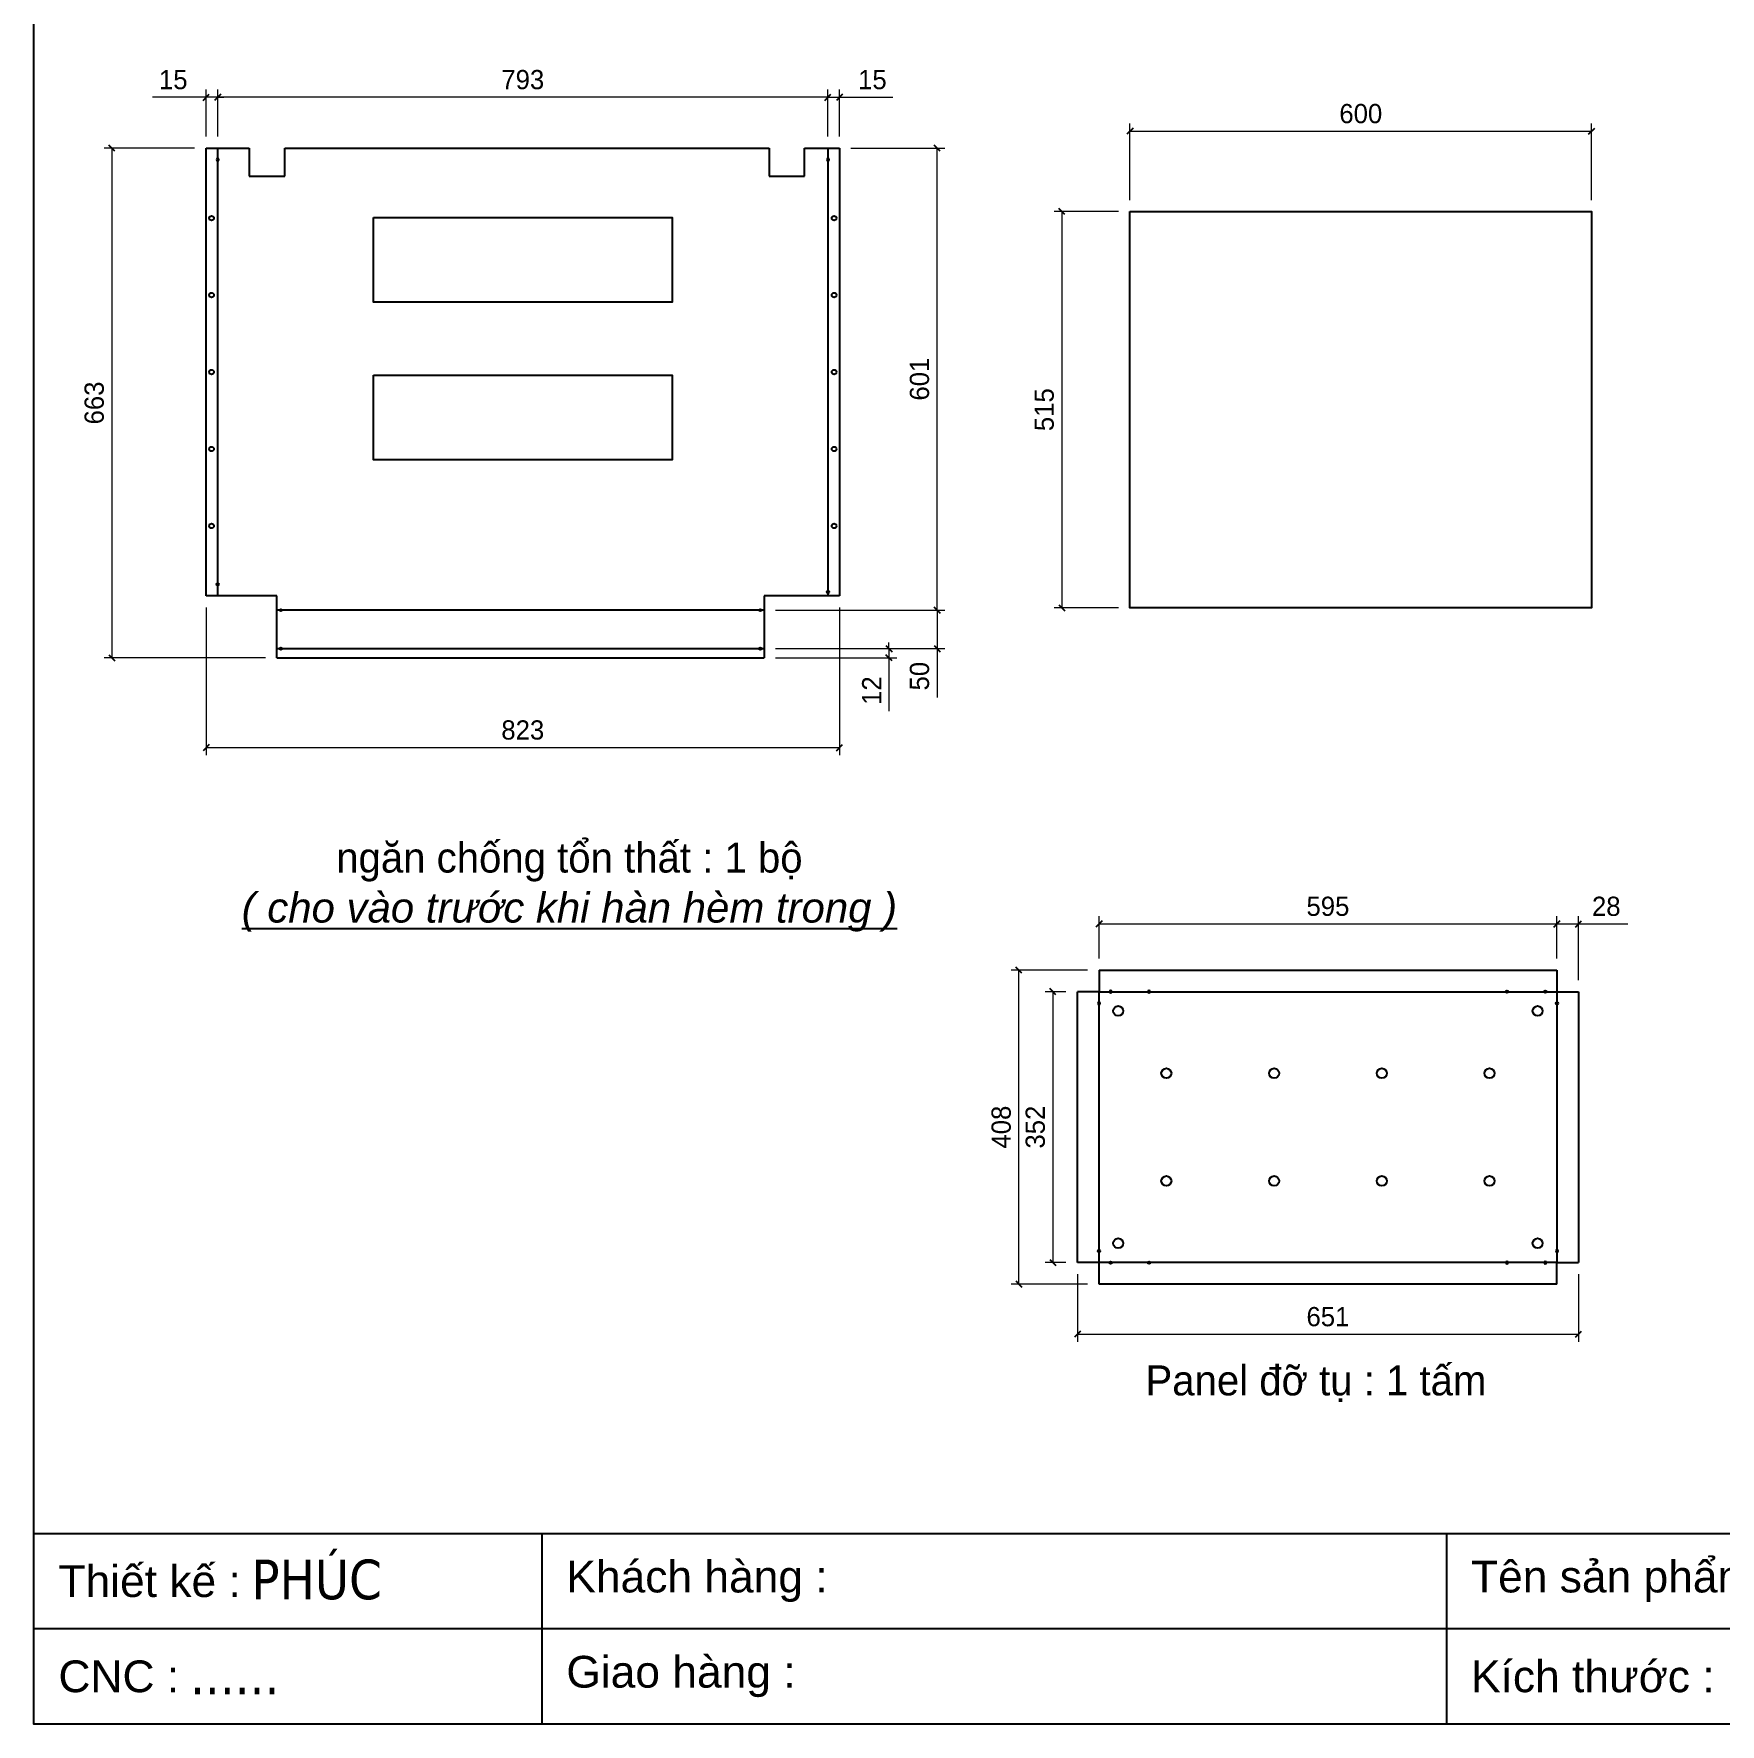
# Model space of a CAD drawing. Header units: millimetres. Extents: x 0 to 6126, y 0 to 4331.
# Drawn here: x 0 to 2191, y 0 to 2197 of the extents above; entities that cross this region are included whole.
import ezdxf
from ezdxf.enums import TextEntityAlignment as Align

# ---------------------------------------------------------------- set-up
doc = ezdxf.new("R2010")
doc.units = ezdxf.units.MM
doc.layers.add('CNC', color=7, linetype='Continuous')
doc.layers.add('DIM', color=253, linetype='Continuous')
doc.styles.add('Arial', font='arial.ttf')
doc.styles.add('Tahoma (Input Text)', font='tahoma.ttf')
doc.dimstyles.new('Dim-25', dxfattribs={"dimtxt": 25, "dimasz": 8, "dimexe": 10, "dimexo": 15, "dimgap": 10, "dimtad": 1, "dimdec": 0, "dimtxsty": 'Standard', "dimblk": 'OBLIQUE', "dimcen": 10, "dimclrd": 5, "dimclre": 5, "dimclrt": 3, "dimazin": 3, "dimtfac": 1, "dimtdec": 0, "dimtmove": 0, "dimatfit": 3, "dimldrblk": 'OBLIQUE', "dimlwd": 9, "dimlwe": 9})

# ---------------------------------------------------------------- blocks, each defined once
blk = doc.blocks.new('f3daunguoc')
at = {"layer": 'CNC', "color": 2, "lineweight": -3}
blk.add_circle((0, 0), 1.5, dxfattribs=at)
blk = doc.blocks.new('*D1')
at = {"color": 0, "linetype": 'ByBlock', "lineweight": -2}
for p, q in [((1983.2, 1044.2), (1975.2, 1036.2)), ((2003.2, 1036.2), (2011.2, 1044.2))]:
    blk.add_line(p, q, dxfattribs=at)
at = {"layer": 'Defpoints', "color": 0, "ltscale": 3, "transparency": 16777216}
for p in [(2007.2, 1040.2), (1979.2, 980.1), (2007.2, 952.1)]:
    blk.add_point(p, dxfattribs=at)
at = {"layer": 'DIM', "color": 5, "lineweight": 9, "ltscale": 3, "transparency": 16777216}
for p, q in [((1979.2, 995.1), (1979.2, 1050.2)), ((1979.2, 1040.2), (2007.2, 1040.2)), ((2007.2, 967.1), (2007.2, 1050.2)), ((2007.2, 1040.2), (2071.5, 1040.2))]:
    blk.add_line(p, q, dxfattribs=at)
at = {"layer": 'DIM', "color": 3, "ltscale": 3, "transparency": 16777216, "insert": (2043.4, 1063), "char_height": 25, "attachment_point": 5}
blk.add_mtext('28', dxfattribs=at)
blk = doc.blocks.new('_Oblique')
at = {"color": 0, "linetype": 'ByBlock', "lineweight": -2}
blk.add_line((-0.5, -0.5), (0.5, 0.5), dxfattribs=at)
blk = doc.blocks.new('*D2')
at = {"color": 0, "linetype": 'ByBlock', "lineweight": -2}
for p, q in [((1388.2, 1044.2), (1380.2, 1036.2)), ((1975.2, 1036.2), (1983.2, 1044.2))]:
    blk.add_line(p, q, dxfattribs=at)
at = {"layer": 'Defpoints', "color": 0, "ltscale": 3, "transparency": 16777216}
for p in [(1979.2, 1040.2), (1384.2, 980.1), (1979.2, 980.1)]:
    blk.add_point(p, dxfattribs=at)
at = {"layer": 'DIM', "color": 5, "lineweight": 9, "ltscale": 3, "transparency": 16777216}
for p, q in [((1384.2, 995.1), (1384.2, 1050.2)), ((1384.2, 1040.2), (1979.2, 1040.2)), ((1979.2, 995.1), (1979.2, 1050.2))]:
    blk.add_line(p, q, dxfattribs=at)
at = {"layer": 'DIM', "color": 3, "ltscale": 3, "transparency": 16777216, "insert": (1681.7, 1063), "char_height": 25, "attachment_point": 5}
blk.add_mtext('595', dxfattribs=at)
blk = doc.blocks.new('*D3')
at = {"color": 0, "linetype": 'ByBlock', "lineweight": -2}
for p, q in [((1328.2, 948.1), (1320.2, 956.1)), ((1320.2, 604.1), (1328.2, 596.1))]:
    blk.add_line(p, q, dxfattribs=at)
at = {"layer": 'Defpoints', "color": 0, "ltscale": 3, "transparency": 16777216}
for p in [(1356.2, 952.1), (1324.2, 600.1), (1356.2, 600.1)]:
    blk.add_point(p, dxfattribs=at)
at = {"layer": 'DIM', "color": 5, "lineweight": 9, "ltscale": 3, "transparency": 16777216}
for p, q in [((1341.2, 952.1), (1314.2, 952.1)), ((1324.2, 952.1), (1324.2, 600.1)), ((1341.2, 600.1), (1314.2, 600.1))]:
    blk.add_line(p, q, dxfattribs=at)
at = {"layer": 'DIM', "color": 3, "ltscale": 3, "transparency": 16777216, "insert": (1301.5, 776.1), "char_height": 25, "attachment_point": 5, "rotation": 90}
blk.add_mtext('352', dxfattribs=at)
blk = doc.blocks.new('*D4')
at = {"color": 0, "linetype": 'ByBlock', "lineweight": -2}
for p, q in [((1284, 976.1), (1276, 984.1)), ((1276, 576.1), (1284, 568.1))]:
    blk.add_line(p, q, dxfattribs=at)
at = {"layer": 'Defpoints', "color": 0, "ltscale": 3, "transparency": 16777216}
for p in [(1280, 980.1), (1384.2, 980.1), (1384.2, 572.1)]:
    blk.add_point(p, dxfattribs=at)
at = {"layer": 'DIM', "color": 5, "lineweight": 9, "ltscale": 3, "transparency": 16777216}
for p, q in [((1369.2, 980.1), (1270, 980.1)), ((1280, 572.1), (1280, 980.1)), ((1369.2, 572.1), (1270, 572.1))]:
    blk.add_line(p, q, dxfattribs=at)
at = {"layer": 'DIM', "color": 3, "ltscale": 3, "transparency": 16777216, "insert": (1257.2, 776.1), "char_height": 25, "attachment_point": 5, "rotation": 90}
blk.add_mtext('408', dxfattribs=at)
blk = doc.blocks.new('*D5')
at = {"color": 0, "linetype": 'ByBlock', "lineweight": -2}
for p, q in [((1360.2, 510.9), (1352.2, 502.9)), ((2003.2, 502.9), (2011.2, 510.9))]:
    blk.add_line(p, q, dxfattribs=at)
at = {"layer": 'Defpoints', "color": 0, "ltscale": 3, "transparency": 16777216}
for p in [(1356.2, 600.1), (2007.2, 600.1), (2007.2, 506.9)]:
    blk.add_point(p, dxfattribs=at)
at = {"layer": 'DIM', "color": 5, "lineweight": 9, "ltscale": 3, "transparency": 16777216}
for p, q in [((1356.2, 585.1), (1356.2, 496.9)), ((2007.2, 585.1), (2007.2, 496.9)), ((1356.2, 506.9), (2007.2, 506.9))]:
    blk.add_line(p, q, dxfattribs=at)
at = {"layer": 'DIM', "color": 3, "ltscale": 3, "transparency": 16777216, "insert": (1681.7, 529.6), "char_height": 25, "attachment_point": 5}
blk.add_mtext('651', dxfattribs=at)
blk = doc.blocks.new('*D23')
at = {"color": 0, "linetype": 'ByBlock', "lineweight": -2}
for p, q in [((1027.9, 2110.8), (1035.9, 2118.8)), ((1050.9, 2118.8), (1042.9, 2110.8))]:
    blk.add_line(p, q, dxfattribs=at)
at = {"layer": 'Defpoints', "color": 0, "ltscale": 3, "transparency": 16777216}
for p in [(1046.9, 2114.8), (1031.9, 2048.6), (1046.9, 2048.6)]:
    blk.add_point(p, dxfattribs=at)
at = {"layer": 'DIM', "color": 5, "lineweight": 9, "ltscale": 3, "transparency": 16777216}
for p, q in [((1031.9, 2114.8), (1023.9, 2114.8)), ((1031.9, 2063.6), (1031.9, 2124.8)), ((1031.9, 2114.8), (1046.9, 2114.8)), ((1046.9, 2063.6), (1046.9, 2124.8)), ((1046.9, 2114.8), (1116.5, 2114.8))]:
    blk.add_line(p, q, dxfattribs=at)
at = {"layer": 'DIM', "color": 3, "ltscale": 3, "transparency": 16777216, "insert": (1089.7, 2137.6), "char_height": 25, "attachment_point": 5}
blk.add_mtext('15', dxfattribs=at)
blk = doc.blocks.new('*D24')
at = {"color": 0, "linetype": 'ByBlock', "lineweight": -2}
for p, q in [((243, 2118.8), (235, 2110.8)), ((1027.9, 2110.8), (1035.9, 2118.8))]:
    blk.add_line(p, q, dxfattribs=at)
at = {"layer": 'Defpoints', "color": 0, "ltscale": 3, "transparency": 16777216}
for p in [(239, 2114.8), (239, 2048.6), (1031.9, 2048.6)]:
    blk.add_point(p, dxfattribs=at)
at = {"layer": 'DIM', "color": 5, "lineweight": 9, "ltscale": 3, "transparency": 16777216}
for p, q in [((239, 2063.6), (239, 2124.8)), ((1031.9, 2114.8), (239, 2114.8)), ((1031.9, 2063.6), (1031.9, 2124.8))]:
    blk.add_line(p, q, dxfattribs=at)
at = {"layer": 'DIM', "color": 3, "ltscale": 3, "transparency": 16777216, "insert": (635.4, 2137.6), "char_height": 25, "attachment_point": 5}
blk.add_mtext('793', dxfattribs=at)
blk = doc.blocks.new('*D25')
at = {"color": 0, "linetype": 'ByBlock', "lineweight": -2}
for p, q in [((220, 2110.8), (228, 2118.8)), ((243, 2118.8), (235, 2110.8))]:
    blk.add_line(p, q, dxfattribs=at)
at = {"layer": 'Defpoints', "color": 0, "ltscale": 3, "transparency": 16777216}
for p in [(224, 2114.8), (224, 2048.6), (239, 2048.6)]:
    blk.add_point(p, dxfattribs=at)
at = {"layer": 'DIM', "color": 5, "lineweight": 9, "ltscale": 3, "transparency": 16777216}
for p, q in [((224, 2114.8), (154.4, 2114.8)), ((224, 2063.6), (224, 2124.8)), ((239, 2114.8), (224, 2114.8)), ((239, 2063.6), (239, 2124.8)), ((239, 2114.8), (247, 2114.8))]:
    blk.add_line(p, q, dxfattribs=at)
at = {"layer": 'DIM', "color": 3, "ltscale": 3, "transparency": 16777216, "insert": (181.2, 2137.6), "char_height": 25, "attachment_point": 5}
blk.add_mtext('15', dxfattribs=at)
blk = doc.blocks.new('*D26')
at = {"color": 0, "linetype": 'ByBlock', "lineweight": -2}
for p, q in [((105.4, 2044.6), (97.4, 2052.6)), ((97.4, 1390.1), (105.4, 1382.1))]:
    blk.add_line(p, q, dxfattribs=at)
at = {"layer": 'Defpoints', "color": 0, "ltscale": 3, "transparency": 16777216}
for p in [(224, 2048.6), (101.4, 1386.1), (316, 1386.1)]:
    blk.add_point(p, dxfattribs=at)
at = {"layer": 'DIM', "color": 5, "lineweight": 9, "ltscale": 3, "transparency": 16777216}
for p, q in [((209, 2048.6), (91.4, 2048.6)), ((101.4, 2048.6), (101.4, 1386.1)), ((301, 1386.1), (91.4, 1386.1))]:
    blk.add_line(p, q, dxfattribs=at)
at = {"layer": 'DIM', "color": 3, "ltscale": 3, "transparency": 16777216, "insert": (78.6, 1717.4), "char_height": 25, "attachment_point": 5, "rotation": 90}
blk.add_mtext('663', dxfattribs=at)
blk = doc.blocks.new('*D27')
at = {"color": 0, "linetype": 'ByBlock', "lineweight": -2}
for p, q in [((1177.8, 2044.6), (1169.8, 2052.6)), ((1169.8, 1452.1), (1177.8, 1444.1))]:
    blk.add_line(p, q, dxfattribs=at)
at = {"layer": 'Defpoints', "color": 0, "ltscale": 3, "transparency": 16777216}
for p in [(1046.9, 2048.6), (1173.8, 2048.6), (949, 1448.1)]:
    blk.add_point(p, dxfattribs=at)
at = {"layer": 'DIM', "color": 5, "lineweight": 9, "ltscale": 3, "transparency": 16777216}
for p, q in [((1061.9, 2048.6), (1183.8, 2048.6)), ((1173.8, 1448.1), (1173.8, 2048.6)), ((964, 1448.1), (1183.8, 1448.1))]:
    blk.add_line(p, q, dxfattribs=at)
at = {"layer": 'DIM', "color": 3, "ltscale": 3, "transparency": 16777216, "insert": (1151, 1748.4), "char_height": 25, "attachment_point": 5, "rotation": 90}
blk.add_mtext('601', dxfattribs=at)
blk = doc.blocks.new('*D28')
at = {"color": 0, "linetype": 'ByBlock', "lineweight": -2}
for p, q in [((1177.8, 1444.1), (1169.8, 1452.1)), ((1169.8, 1402.1), (1177.8, 1394.1))]:
    blk.add_line(p, q, dxfattribs=at)
at = {"layer": 'Defpoints', "color": 0, "ltscale": 3, "transparency": 16777216}
for p in [(949, 1448.1), (949, 1398.1), (1173.8, 1398.1)]:
    blk.add_point(p, dxfattribs=at)
at = {"layer": 'DIM', "color": 5, "lineweight": 9, "ltscale": 3, "transparency": 16777216}
for p, q in [((964, 1448.1), (1183.8, 1448.1)), ((1173.8, 1448.1), (1173.8, 1398.1)), ((964, 1398.1), (1183.8, 1398.1)), ((1173.8, 1398.1), (1173.8, 1334.4))]:
    blk.add_line(p, q, dxfattribs=at)
at = {"layer": 'DIM', "color": 3, "ltscale": 3, "transparency": 16777216, "insert": (1151, 1362.3), "char_height": 25, "attachment_point": 5, "rotation": 90}
blk.add_mtext('50', dxfattribs=at)
blk = doc.blocks.new('*D29')
at = {"color": 0, "linetype": 'ByBlock', "lineweight": -2}
for p, q in [((1107.3, 1402.1), (1115.3, 1394.1)), ((1115.3, 1382.1), (1107.3, 1390.1))]:
    blk.add_line(p, q, dxfattribs=at)
at = {"layer": 'Defpoints', "color": 0, "ltscale": 3, "transparency": 16777216}
for p in [(949, 1398.1), (949, 1386.1), (1111.3, 1386.1)]:
    blk.add_point(p, dxfattribs=at)
at = {"layer": 'DIM', "color": 5, "lineweight": 9, "ltscale": 3, "transparency": 16777216}
for p, q in [((964, 1398.1), (1121.3, 1398.1)), ((964, 1386.1), (1121.3, 1386.1)), ((1111.3, 1398.1), (1111.3, 1406.1)), ((1111.3, 1398.1), (1111.3, 1386.1)), ((1111.3, 1386.1), (1111.3, 1316.9))]:
    blk.add_line(p, q, dxfattribs=at)
at = {"layer": 'DIM', "color": 3, "ltscale": 3, "transparency": 16777216, "insert": (1088.8, 1343.5), "char_height": 25, "attachment_point": 5, "rotation": 90}
blk.add_mtext('12', dxfattribs=at)
blk = doc.blocks.new('*D30')
at = {"color": 0, "linetype": 'ByBlock', "lineweight": -2}
for p, q in [((228, 1273.4), (220, 1265.4)), ((1042.9, 1265.4), (1050.9, 1273.4))]:
    blk.add_line(p, q, dxfattribs=at)
at = {"layer": 'Defpoints', "color": 0, "ltscale": 3, "transparency": 16777216}
for p in [(224, 1466.6), (1046.9, 1466.6), (1046.9, 1269.4)]:
    blk.add_point(p, dxfattribs=at)
at = {"layer": 'DIM', "color": 5, "lineweight": 9, "ltscale": 3, "transparency": 16777216}
for p, q in [((224, 1451.6), (224, 1259.4)), ((1046.9, 1451.6), (1046.9, 1259.4)), ((224, 1269.4), (1046.9, 1269.4))]:
    blk.add_line(p, q, dxfattribs=at)
at = {"layer": 'DIM', "color": 3, "ltscale": 3, "transparency": 16777216, "insert": (635.4, 1292.2), "char_height": 25, "attachment_point": 5}
blk.add_mtext('823', dxfattribs=at)
blk = doc.blocks.new('*D34')
at = {"color": 0, "linetype": 'ByBlock', "lineweight": -2}
for p, q in [((1428.4, 2074.7), (1420.4, 2066.7)), ((2020.4, 2066.7), (2028.4, 2074.7))]:
    blk.add_line(p, q, dxfattribs=at)
at = {"layer": 'Defpoints', "color": 0, "ltscale": 3, "transparency": 16777216}
for p in [(2024.4, 2070.7), (1424.4, 1966.2), (2024.4, 1966.2)]:
    blk.add_point(p, dxfattribs=at)
at = {"layer": 'DIM', "color": 5, "lineweight": 9, "ltscale": 3, "transparency": 16777216}
for p, q in [((1424.4, 1981.2), (1424.4, 2080.7)), ((1424.4, 2070.7), (2024.4, 2070.7)), ((2024.4, 1981.2), (2024.4, 2080.7))]:
    blk.add_line(p, q, dxfattribs=at)
at = {"layer": 'DIM', "color": 3, "ltscale": 3, "transparency": 16777216, "insert": (1724.4, 2093.4), "char_height": 25, "attachment_point": 5}
blk.add_mtext('600', dxfattribs=at)
blk = doc.blocks.new('*D35')
at = {"color": 0, "linetype": 'ByBlock', "lineweight": -2}
for p, q in [((1339.8, 1962.2), (1331.8, 1970.2)), ((1331.8, 1455.2), (1339.8, 1447.2))]:
    blk.add_line(p, q, dxfattribs=at)
at = {"layer": 'Defpoints', "color": 0, "ltscale": 3, "transparency": 16777216}
for p in [(1424.4, 1966.2), (1335.8, 1451.2), (1424.4, 1451.2)]:
    blk.add_point(p, dxfattribs=at)
at = {"layer": 'DIM', "color": 5, "lineweight": 9, "ltscale": 3, "transparency": 16777216}
for p, q in [((1409.4, 1966.2), (1325.8, 1966.2)), ((1335.8, 1966.2), (1335.8, 1451.2)), ((1409.4, 1451.2), (1325.8, 1451.2))]:
    blk.add_line(p, q, dxfattribs=at)
at = {"layer": 'DIM', "color": 3, "ltscale": 3, "transparency": 16777216, "insert": (1313.1, 1708.7), "char_height": 25, "attachment_point": 5, "rotation": 90}
blk.add_mtext('515', dxfattribs=at)
blk = doc.blocks.new('khungtenAsean2')
at = {"color": 7}
for p, q in [((2970, -1980), (0, -1980)), ((320, -1980), (320, -2100)), ((890, -1980), (890, -2100)), ((2020, -2040), (0, -2040))]:
    blk.add_line(p, q, dxfattribs=at)
blk.add_lwpolyline([(0, 0), (2970, 0), (2970, -2100), (0, -2100)], close=True, dxfattribs=at)
at = {"color": 2, "char_height": 20, "width": 917.634, "attachment_point": 4, "style": 'Arial'}
for s, insert in [('  Thiết kế :', (0, -2010)), ('  Khách hàng :', (320, -2010)), ('  Tên sản phẩm :', (890, -2010)), ('  Giao hàng :', (320, -2070)), ('  CNC :', (0, -2070)), ('  Kích thước :', (890, -2070))]:
    blk.add_mtext(s, dxfattribs=dict(at, insert=insert))
at = {"color": 1, "style": 'Tahoma (Input Text)', "flags": 8}
for tag, p in [('#01', (137.1, -2021.3)), ('#03', (506.6, -2019.3)), ('#05', (1106.6, -2021.3)), ('#07', (1834.7, -2021.3)), ('#09', (2146.7, -2021.3)), ('#02', (98.5, -2081.3)), ('#04', (486.1, -2081.3)), ('#06', (1065.3, -2081.3)), ('#08', (1817.4, -2081.3)), ('#10', (2146.7, -2081.3))]:
    blk.add_attdef(tag, p, '', height=25, dxfattribs=at)
blk.add_attdef('#11', text='', height=25, dxfattribs=at).set_placement((2915, -2067.3), align=Align.CENTER)

msp = doc.modelspace()

# ---------------------------------------------------------------- linework, layer by layer
at = {"color": 7, "ltscale": 3}
for p, q in [((224, 2048.6), (280, 2048.6)), ((224, 1466.6), (224, 2048.6)), ((239, 1466.6), (239, 2048.6)), ((280, 2048.6), (280, 2012.1)), ((326, 2012.1), (326, 2048.6)), ((326, 2048.6), (955.5, 2048.6)), ((955.5, 2048.6), (955.5, 2012.1)), ((1001.5, 2012.1), (1001.5, 2048.6)), ((1001.5, 2048.6), (1046.9, 2048.6)), ((1031.9, 2048.6), (1031.9, 1466.6)), ((1046.9, 2048.6), (1046.9, 1466.6)), ((280, 2012.1), (326, 2012.1)), ((955.5, 2012.1), (1001.5, 2012.1)), ((316, 1466.6), (224, 1466.6)), ((316, 1386.1), (316, 1466.6)), ((1046.9, 1466.6), (949, 1466.6)), ((949, 1466.6), (949, 1386.1)), ((949, 1448.1), (316, 1448.1)), ((316, 1398.1), (949, 1398.1)), ((316, 1386.1), (949, 1386.1))]:
    msp.add_line(p, q, dxfattribs=at)
at = {"color": 2, "ltscale": 3}
for points in [[(441.4, 1958.6), (829.4, 1958.6), (829.4, 1848.6), (441.4, 1848.6)], [(441.4, 1753.6), (829.4, 1753.6), (829.4, 1643.6), (441.4, 1643.6)]]:
    msp.add_lwpolyline(points, close=True, dxfattribs=at)
at = {"color": 7, "ltscale": 3}
for points in [[(1424.4, 1966.2), (2024.4, 1966.2), (2024.4, 1451.2), (1424.4, 1451.2)], [(1979.2, 600.1), (1384.2, 600.1), (1384.2, 952.1), (1979.2, 952.1)]]:
    msp.add_lwpolyline(points, close=True, dxfattribs=at)
for points in [[(1384.2, 980.1), (1384.2, 952.1), (1356.2, 952.1)], [(1384.2, 980.1), (1979.2, 980.1)], [(1979.2, 980.1), (1979.2, 952.1), (2007.2, 952.1)], [(1356.2, 600.1), (1356.2, 952.1)], [(2007.2, 952.1), (2007.2, 600.1)], [(1384.2, 572.1), (1384.2, 600.1), (1356.2, 600.1)], [(1979.2, 572.1), (1979.2, 600.1), (2007.2, 600.1)], [(1979.2, 572.1), (1384.2, 572.1)]]:
    msp.add_lwpolyline(points, dxfattribs=at)
for centre in [(231, 1957.6), (1039.9, 1957.6), (231, 1857.6), (1039.9, 1857.6), (231, 1757.6), (1039.9, 1757.6), (231, 1657.6), (1039.9, 1657.6), (231, 1557.6), (1039.9, 1557.6)]:
    msp.add_circle(centre, 3, dxfattribs=at)
at = {"color": 2, "ltscale": 3}
for centre, radius in [((1031.9, 1471.6), 1.5), ((321, 1448.1), 1.5), ((944, 1448.1), 1.5), ((321, 1398.1), 1.5), ((944, 1398.1), 1.5), ((1409.2, 927.1), 6.5), ((1954.2, 927.1), 6.5), ((1471.7, 846.1), 6.5), ((1611.7, 846.1), 6.5), ((1751.7, 846.1), 6.5), ((1891.7, 846.1), 6.5), ((1471.7, 706.1), 6.5), ((1611.7, 706.1), 6.5), ((1751.7, 706.1), 6.5), ((1891.7, 706.1), 6.5), ((1409.2, 625.1), 6.5), ((1954.2, 625.1), 6.5)]:
    msp.add_circle(centre, radius, dxfattribs=at)

# ---------------------------------------------------------------- block references
at = {"color": 7}
ref = msp.add_blockref('khungtenAsean2', (0, 4331.3), dxfattribs=dict(at, xscale=2.0625, yscale=2.0625, zscale=2.0625))
ref.add_attrib('#02', '......', (203.1, 38.6), dxfattribs={"color": 1, "height": 51.56, "style": 'Tahoma (Input Text)'})
ref.add_attrib('#01', 'PHÚC', (282.7, 162.4), dxfattribs={"color": 1, "height": 51.56, "style": 'Tahoma (Input Text)'})
at = {"lineweight": -3, "xscale": -1, "rotation": 180}
for p in [(239, 2033.6), (1031.9, 2033.6), (1399.2, 952.1), (1449.2, 952.1), (1384.2, 937.1)]:
    msp.add_blockref('f3daunguoc', p, dxfattribs=at)
at = {"lineweight": -3}
for p in [(239, 1481.6), (1384.2, 615.1), (1399.2, 600.1), (1449.2, 600.1)]:
    msp.add_blockref('f3daunguoc', p, dxfattribs=at)
at = {"lineweight": -3, "rotation": 180}
for p in [(1914.2, 952.1), (1964.2, 952.1), (1979.2, 937.1)]:
    msp.add_blockref('f3daunguoc', p, dxfattribs=at)
at = {"lineweight": -3, "xscale": -1}
for p in [(1979.2, 615.1), (1914.2, 600.1), (1964.2, 600.1)]:
    msp.add_blockref('f3daunguoc', p, dxfattribs=at)

# ---------------------------------------------------------------- texts
at = {"color": 2, "char_height": 39, "attachment_point": 5}
for s, insert, width in [('ngăn chống tổn thất : 1 bộ \\P{\\fArial|b0|i1|c0|p34;\\L( cho vào trước khi hàn hèm trong )}', (696, 1088.1), 1100.506), ('Panel đỡ tụ : 1 tấm', (1666.1, 442.6), 775)]:
    msp.add_mtext(s, dxfattribs=dict(at, insert=insert, width=width))

# ---------------------------------------------------------------- dimensions: what is measured, and where the dimension line sits
at = {"layer": 'DIM', "color": 7, "ltscale": 3}
for base, p1, p2, picture, middle in [((224, 2114.8), (239, 2048.6), (224, 2048.6), '*D25', (181.2, 2137.6)), ((239, 2114.8), (1031.9, 2048.6), (239, 2048.6), '*D24', (635.4, 2137.6)), ((1046.9, 2114.8), (1031.9, 2048.6), (1046.9, 2048.6), '*D23', (1089.7, 2137.6)), ((2024.4, 2070.7), (1424.4, 1966.2), (2024.4, 1966.2), '*D34', (1724.4, 2093.4)), ((1046.9, 1269.4), (224, 1466.6), (1046.9, 1466.6), '*D30', (635.4, 1292.2)), ((1979.2, 1040.2), (1384.2, 980.1), (1979.2, 980.1), '*D2', (1681.7, 1063)), ((2007.2, 1040.2), (1979.2, 980.1), (2007.2, 952.1), '*D1', (2043.4, 1063)), ((2007.2, 506.9), (1356.2, 600.1), (2007.2, 600.1), '*D5', (1681.7, 529.6))]:
    dim = msp.add_linear_dim(base=base, p1=p1, p2=p2, dimstyle='Dim-25', dxfattribs=at)
    dim.commit()
    dim.dimension.update_dxf_attribs({"geometry": picture, "text_midpoint": middle})
for base, p1, p2, picture, middle in [((101.4061439, 1386.1427054), (223.9994646, 2048.6427054), (315.9994646, 1386.1427054), '*D26', (78.6332926, 1717.3927054)), ((1173.7698655, 2048.6427054), (948.9994646, 1448.1427054), (1046.8994646, 2048.6427054), '*D27', (1151.0055408, 1748.3927054)), ((1335.8, 1451.2), (1424.4, 1966.2), (1424.4, 1451.2), '*D35', (1313.1, 1708.7)), ((1173.8, 1398.1), (949, 1448.1), (949, 1398.1), '*D28', (1151, 1362.3)), ((1111.3, 1386.1), (949, 1398.1), (949, 1386.1), '*D29', (1088.8, 1343.5)), ((1280, 980.1), (1384.2, 572.1), (1384.2, 980.1), '*D4', (1257.2, 776.1))]:
    dim = msp.add_linear_dim(base=base, p1=p1, p2=p2, angle=90, dimstyle='Dim-25', dxfattribs=at)
    dim.commit()
    dim.dimension.update_dxf_attribs({"geometry": picture, "text_midpoint": middle})
dim = msp.add_linear_dim(base=(1324.2, 600.1), p1=(1356.2, 952.1), p2=(1356.2, 600.1), angle=90, dimstyle='Dim-25', dxfattribs=at)
dim.commit()
dim.dimension.update_dxf_attribs({"geometry": '*D3', "text_midpoint": (1324.2, 776.1), "dimtype": 160})

doc.saveas('drawing.dxf')
